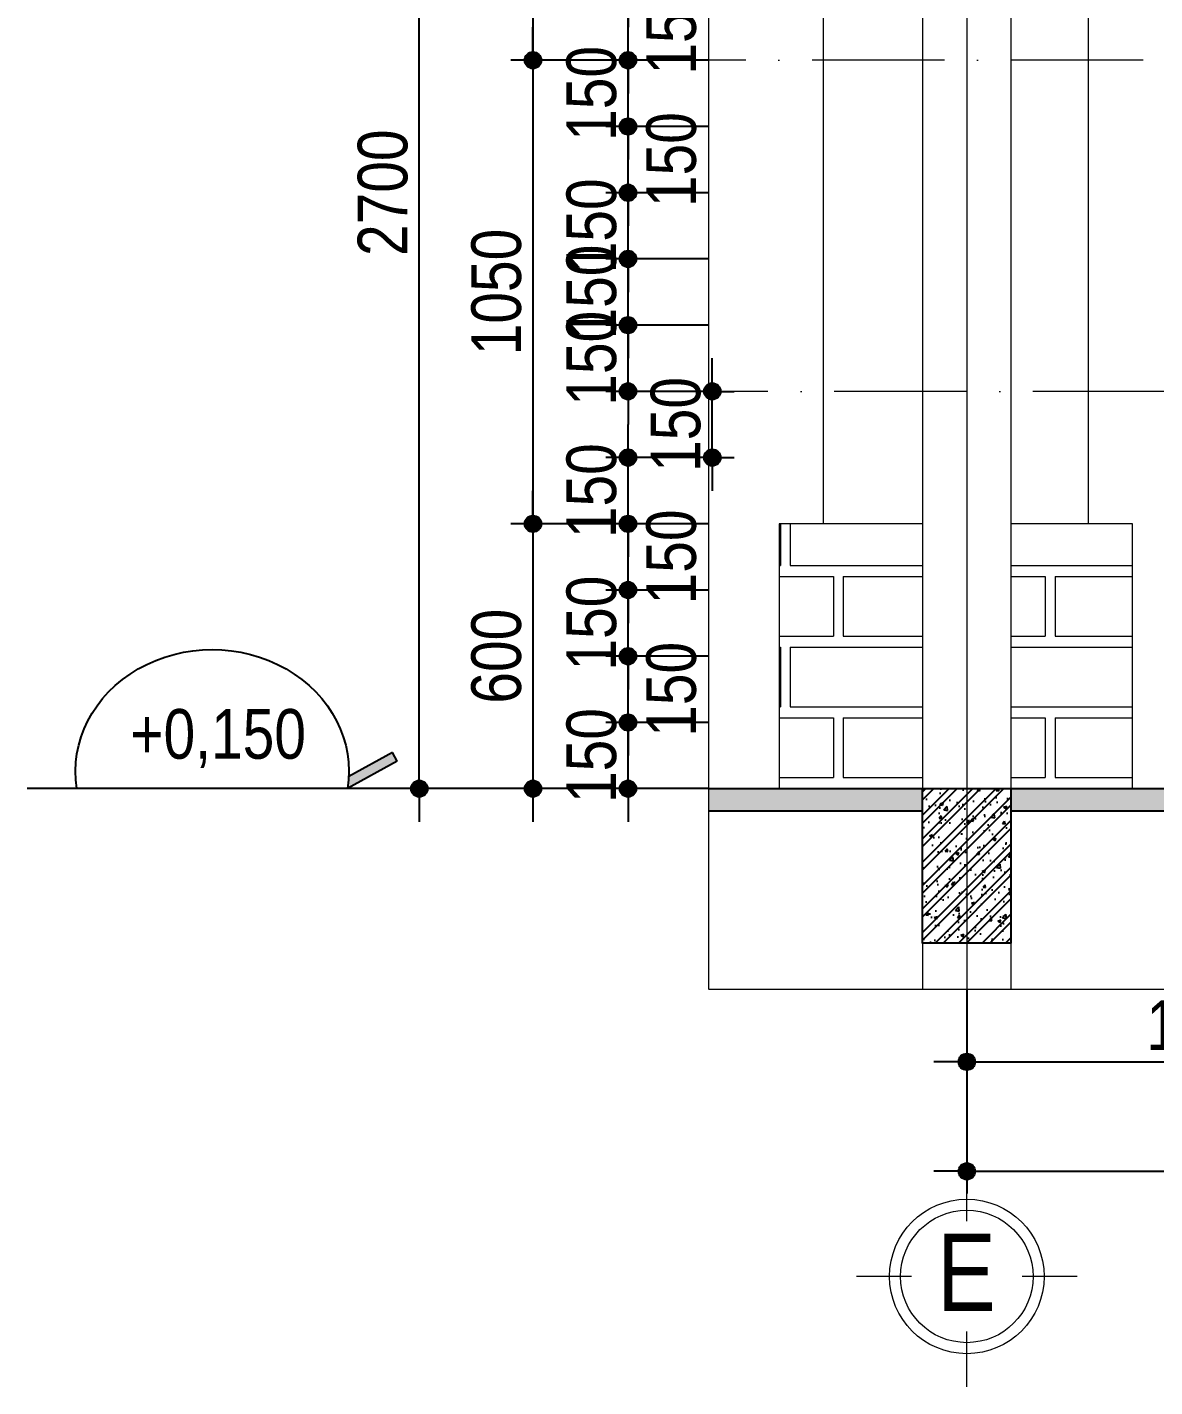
# Model space of a CAD drawing. Extents: x -79995 to 347433, y -157641 to 104789.
# Drawn here: x 16933 to 22040, y -137434 to -131274 of the extents above; entities that cross this region are included whole.
import ezdxf
from ezdxf.enums import TextEntityAlignment as Align

# ---------------------------------------------------------------- set-up
doc = ezdxf.new("R2010")
doc.units = 0
doc.linetypes.add('ACAD_ISO10W100', pattern=[18, 12, -3, 0, -3])
doc.layers.get('DEFPOINTS').update_dxf_attribs({"linetype": 'CONTINUOUS'})
for name, color, linetype in [('DIM', 1, 'CONTINUOUS'), ('HACTH', 8, 'CONTINUOUS'), ('TAGS', 60, 'CONTINUOUS'), ('TUONG', 131, 'CONTINUOUS')]:
    doc.layers.add(name, color=color, linetype=linetype)
for name, color, linetype, lineweight in [('HACHT', 8, 'CONTINUOUS', 5), ('NET-THAY', 2, 'CONTINUOUS', 13), ('TEN TRUC', 3, 'CONTINUOUS', 18), ('TRUC', 24, 'CONTINUOUS', 0)]:
    doc.layers.add(name, color=color, linetype=linetype, lineweight=lineweight)
doc.styles.add('HEL-CONDENSE', font='')
doc.styles.add('VNI-HELVE-CONDENSEN', font='')
doc.styles.get('HEL-CONDENSE').set_extended_font_data('VNI-Helve-Condense')
doc.styles.get('VNI-HELVE-CONDENSEN').set_extended_font_data('VNI-Helve-Condense')
doc.dimstyles.new('D 50', dxfattribs={"dimtxt": 225, "dimasz": 1.5, "dimexe": 100, "dimexo": 0, "dimgap": 50, "dimtad": 1, "dimdec": 0, "dimlfac": 0.5, "dimzin": 13, "dimdsep": 46, "dimtxsty": 'HEL-CONDENSE', "dimblk": 'D50', "dimcen": 0, "dimclrd": 1, "dimclre": 1, "dimclrt": 7, "dimazin": 0, "dimtfac": 1, "dimtdec": 0, "dimtmove": 0, "dimatfit": 3, "dimldrblk": 'D50', "dimfxl": 1, "dimtolj": 1, "dimtzin": 13, "dimarcsym": 0})

# ---------------------------------------------------------------- blocks, each defined once
blk = doc.blocks.new('A$C206177D3')
at = {"layer": 'TEN TRUC', "ltscale": 1000}
for p, q in [((-36.6, 240.1), (-36.6, 490.1)), ((-286.6, -9.9), (-536.6, -9.9)), ((463.4, -9.9), (213.4, -9.9)), ((-36.6, -509.9), (-36.6, -259.9))]:
    blk.add_line(p, q, dxfattribs=at)
blk.add_circle((-36.6, -9.9), 350, dxfattribs=at)
at = {"layer": 'TEN TRUC', "color": 254, "ltscale": 1000}
blk.add_circle((-36.6, -9.9), 300, dxfattribs=at)
blk = doc.blocks.new('D50')
at = {"layer": 'DIM'}
blk.add_hatch(color=256, dxfattribs=at).paths.add_polyline_path([(25, 0, 1), (-25, 0, 1)])
blk.add_line((25, 0), (100, 0), dxfattribs=at)
blk.add_circle((0, 0), 25, dxfattribs=at)
blk = doc.blocks.new('*D1530')
at = {"layer": 'DEFPOINTS', "color": 0, "transparency": 16777216}
for p in [(19653.9, -134423.6), (20018.3, -134423.6), (20018.3, -134723.6)]:
    blk.add_point(p, dxfattribs=at)
at = {"layer": 'DIM', "color": 1, "lineweight": -2, "transparency": 16777216}
for p, q in [((20018.3, -134423.6), (19553.9, -134423.6)), ((19653.9, -134722.1), (19653.9, -134425.1)), ((20018.3, -134723.6), (19553.9, -134723.6))]:
    blk.add_line(p, q, dxfattribs=at)
at = {"layer": 'DIM', "color": 1, "lineweight": -2, "transparency": 16777216, "xscale": 1.5, "yscale": 1.5, "zscale": 1.5}
for p, rotation in [((19653.9, -134423.6), 90), ((19653.9, -134723.6), 270)]:
    blk.add_blockref('D50', p, dxfattribs=dict(at, rotation=rotation))
at = {"layer": 'DIM', "color": 7, "transparency": 16777216, "insert": (19489, -134573.6), "char_height": 225, "attachment_point": 5, "rotation": 90, "style": 'HEL-CONDENSE'}
blk.add_mtext('\\A1;150', dxfattribs=at)
blk = doc.blocks.new('*D1531')
at = {"layer": 'DEFPOINTS', "color": 0, "transparency": 16777216}
for p in [(19653.9, -134123.6), (20018.3, -134123.6), (20018.3, -134423.6)]:
    blk.add_point(p, dxfattribs=at)
at = {"layer": 'DIM', "color": 1, "lineweight": -2, "transparency": 16777216}
for p, q in [((20018.3, -134123.6), (19553.9, -134123.6)), ((19653.9, -134422.1), (19653.9, -134125.1)), ((20018.3, -134423.6), (19553.9, -134423.6))]:
    blk.add_line(p, q, dxfattribs=at)
at = {"layer": 'DIM', "color": 1, "lineweight": -2, "transparency": 16777216, "xscale": 1.5, "yscale": 1.5, "zscale": 1.5}
for p, rotation in [((19653.9, -134123.6), 90), ((19653.9, -134423.6), 270)]:
    blk.add_blockref('D50', p, dxfattribs=dict(at, rotation=rotation))
at = {"layer": 'DIM', "color": 7, "transparency": 16777216, "insert": (19850.3, -134273.6), "char_height": 225, "attachment_point": 5, "rotation": 90, "style": 'HEL-CONDENSE'}
blk.add_mtext('\\A1;150', dxfattribs=at)
blk = doc.blocks.new('*D1532')
at = {"layer": 'DEFPOINTS', "color": 0, "transparency": 16777216}
for p in [(19653.9, -133823.6), (20018.3, -133823.6), (20018.3, -134123.6)]:
    blk.add_point(p, dxfattribs=at)
at = {"layer": 'DIM', "color": 1, "lineweight": -2, "transparency": 16777216}
for p, q in [((20018.3, -133823.6), (19553.9, -133823.6)), ((19653.9, -134122.1), (19653.9, -133825.1)), ((20018.3, -134123.6), (19553.9, -134123.6))]:
    blk.add_line(p, q, dxfattribs=at)
at = {"layer": 'DIM', "color": 1, "lineweight": -2, "transparency": 16777216, "xscale": 1.5, "yscale": 1.5, "zscale": 1.5}
for p, rotation in [((19653.9, -133823.6), 90), ((19653.9, -134123.6), 270)]:
    blk.add_blockref('D50', p, dxfattribs=dict(at, rotation=rotation))
at = {"layer": 'DIM', "color": 7, "transparency": 16777216, "insert": (19489, -133973.6), "char_height": 225, "attachment_point": 5, "rotation": 90, "style": 'HEL-CONDENSE'}
blk.add_mtext('\\A1;150', dxfattribs=at)
blk = doc.blocks.new('*D1533')
at = {"layer": 'DEFPOINTS', "color": 0, "transparency": 16777216}
for p in [(19653.9, -133523.6), (20018.3, -133523.6), (20018.3, -133823.6)]:
    blk.add_point(p, dxfattribs=at)
at = {"layer": 'DIM', "color": 1, "lineweight": -2, "transparency": 16777216}
for p, q in [((20018.3, -133523.6), (19553.9, -133523.6)), ((19653.9, -133822.1), (19653.9, -133525.1)), ((20018.3, -133823.6), (19553.9, -133823.6))]:
    blk.add_line(p, q, dxfattribs=at)
at = {"layer": 'DIM', "color": 1, "lineweight": -2, "transparency": 16777216, "xscale": 1.5, "yscale": 1.5, "zscale": 1.5}
for p, rotation in [((19653.9, -133523.6), 90), ((19653.9, -133823.6), 270)]:
    blk.add_blockref('D50', p, dxfattribs=dict(at, rotation=rotation))
at = {"layer": 'DIM', "color": 7, "transparency": 16777216, "insert": (19850.3, -133673.6), "char_height": 225, "attachment_point": 5, "rotation": 90, "style": 'HEL-CONDENSE'}
blk.add_mtext('\\A1;150', dxfattribs=at)
blk = doc.blocks.new('*D1534')
at = {"layer": 'DEFPOINTS', "color": 0, "transparency": 16777216}
for p in [(19653.9, -133223.6), (20018.3, -133223.6), (20018.3, -133523.6)]:
    blk.add_point(p, dxfattribs=at)
at = {"layer": 'DIM', "color": 1, "lineweight": -2, "transparency": 16777216}
for p, q in [((20018.3, -133223.6), (19553.9, -133223.6)), ((19653.9, -133522.1), (19653.9, -133225.1)), ((20018.3, -133523.6), (19553.9, -133523.6))]:
    blk.add_line(p, q, dxfattribs=at)
at = {"layer": 'DIM', "color": 1, "lineweight": -2, "transparency": 16777216, "xscale": 1.5, "yscale": 1.5, "zscale": 1.5}
for p, rotation in [((19653.9, -133223.6), 90), ((19653.9, -133523.6), 270)]:
    blk.add_blockref('D50', p, dxfattribs=dict(at, rotation=rotation))
at = {"layer": 'DIM', "color": 7, "transparency": 16777216, "insert": (19489, -133373.6), "char_height": 225, "attachment_point": 5, "rotation": 90, "style": 'HEL-CONDENSE'}
blk.add_mtext('\\A1;150', dxfattribs=at)
blk = doc.blocks.new('*D1535')
at = {"layer": 'DEFPOINTS', "color": 0, "transparency": 16777216}
for p in [(19653.9, -132023.6), (20018.3, -132023.6), (20018.3, -132323.6)]:
    blk.add_point(p, dxfattribs=at)
at = {"layer": 'DIM', "color": 1, "lineweight": -2, "transparency": 16777216}
for p, q in [((20018.3, -132023.6), (19553.9, -132023.6)), ((19653.9, -132322.1), (19653.9, -132025.1)), ((20018.3, -132323.6), (19553.9, -132323.6))]:
    blk.add_line(p, q, dxfattribs=at)
at = {"layer": 'DIM', "color": 1, "lineweight": -2, "transparency": 16777216, "xscale": 1.5, "yscale": 1.5, "zscale": 1.5}
for p, rotation in [((19653.9, -132023.6), 90), ((19653.9, -132323.6), 270)]:
    blk.add_blockref('D50', p, dxfattribs=dict(at, rotation=rotation))
at = {"layer": 'DIM', "color": 7, "transparency": 16777216, "insert": (19489, -132173.6), "char_height": 225, "attachment_point": 5, "rotation": 90, "style": 'HEL-CONDENSE'}
blk.add_mtext('\\A1;150', dxfattribs=at)
blk = doc.blocks.new('*D1536')
at = {"layer": 'DEFPOINTS', "color": 0, "transparency": 16777216}
for p in [(19653.9, -131723.6), (20018.3, -131723.6), (20018.3, -132023.6)]:
    blk.add_point(p, dxfattribs=at)
at = {"layer": 'DIM', "color": 1, "lineweight": -2, "transparency": 16777216}
for p, q in [((20018.3, -131723.6), (19553.9, -131723.6)), ((19653.9, -132022.1), (19653.9, -131725.1)), ((20018.3, -132023.6), (19553.9, -132023.6))]:
    blk.add_line(p, q, dxfattribs=at)
at = {"layer": 'DIM', "color": 1, "lineweight": -2, "transparency": 16777216, "xscale": 1.5, "yscale": 1.5, "zscale": 1.5}
for p, rotation in [((19653.9, -131723.6), 90), ((19653.9, -132023.6), 270)]:
    blk.add_blockref('D50', p, dxfattribs=dict(at, rotation=rotation))
at = {"layer": 'DIM', "color": 7, "transparency": 16777216, "insert": (19850.3, -131873.6), "char_height": 225, "attachment_point": 5, "rotation": 90, "style": 'HEL-CONDENSE'}
blk.add_mtext('\\A1;150', dxfattribs=at)
blk = doc.blocks.new('*D1537')
at = {"layer": 'DEFPOINTS', "color": 0, "transparency": 16777216}
for p in [(19653.9, -131423.6), (20018.3, -131423.6), (20018.3, -131723.6)]:
    blk.add_point(p, dxfattribs=at)
at = {"layer": 'DIM', "color": 1, "lineweight": -2, "transparency": 16777216}
for p, q in [((20018.3, -131423.6), (19553.9, -131423.6)), ((19653.9, -131722.1), (19653.9, -131425.1)), ((20018.3, -131723.6), (19553.9, -131723.6))]:
    blk.add_line(p, q, dxfattribs=at)
at = {"layer": 'DIM', "color": 1, "lineweight": -2, "transparency": 16777216, "xscale": 1.5, "yscale": 1.5, "zscale": 1.5}
for p, rotation in [((19653.9, -131423.6), 90), ((19653.9, -131723.6), 270)]:
    blk.add_blockref('D50', p, dxfattribs=dict(at, rotation=rotation))
at = {"layer": 'DIM', "color": 7, "transparency": 16777216, "insert": (19489, -131573.6), "char_height": 225, "attachment_point": 5, "rotation": 90, "style": 'HEL-CONDENSE'}
blk.add_mtext('\\A1;150', dxfattribs=at)
blk = doc.blocks.new('*D1538')
at = {"layer": 'DEFPOINTS', "color": 0, "transparency": 16777216}
for p in [(19653.9, -131123.6), (20018.3, -131123.6), (20018.3, -131423.6)]:
    blk.add_point(p, dxfattribs=at)
at = {"layer": 'DIM', "color": 1, "lineweight": -2, "transparency": 16777216}
for p, q in [((20018.3, -131123.6), (19553.9, -131123.6)), ((19653.9, -131422.1), (19653.9, -131125.1)), ((20018.3, -131423.6), (19553.9, -131423.6))]:
    blk.add_line(p, q, dxfattribs=at)
at = {"layer": 'DIM', "color": 1, "lineweight": -2, "transparency": 16777216, "xscale": 1.5, "yscale": 1.5, "zscale": 1.5}
for p, rotation in [((19653.9, -131123.6), 90), ((19653.9, -131423.6), 270)]:
    blk.add_blockref('D50', p, dxfattribs=dict(at, rotation=rotation))
at = {"layer": 'DIM', "color": 7, "transparency": 16777216, "insert": (19850.3, -131273.6), "char_height": 225, "attachment_point": 5, "rotation": 90, "style": 'HEL-CONDENSE'}
blk.add_mtext('\\A1;150', dxfattribs=at)
blk = doc.blocks.new('*D1539')
at = {"layer": 'DEFPOINTS', "color": 0, "transparency": 16777216}
for p in [(19653.9, -130823.6), (20018.3, -130823.6), (20018.3, -131123.6)]:
    blk.add_point(p, dxfattribs=at)
at = {"layer": 'DIM', "color": 1, "lineweight": -2, "transparency": 16777216}
for p, q in [((20018.3, -130823.6), (19553.9, -130823.6)), ((19653.9, -131122.1), (19653.9, -130825.1)), ((20018.3, -131123.6), (19553.9, -131123.6))]:
    blk.add_line(p, q, dxfattribs=at)
at = {"layer": 'DIM', "color": 1, "lineweight": -2, "transparency": 16777216, "xscale": 1.5, "yscale": 1.5, "zscale": 1.5}
for p, rotation in [((19653.9, -130823.6), 90), ((19653.9, -131123.6), 270)]:
    blk.add_blockref('D50', p, dxfattribs=dict(at, rotation=rotation))
at = {"layer": 'DIM', "color": 7, "transparency": 16777216, "insert": (19489, -130973.6), "char_height": 225, "attachment_point": 5, "rotation": 90, "style": 'HEL-CONDENSE'}
blk.add_mtext('\\A1;150', dxfattribs=at)
blk = doc.blocks.new('*D1572')
at = {"layer": 'DEFPOINTS', "color": 0, "transparency": 16777216}
for p in [(19553.9, -129323.6), (19222.9, -131423.6), (19553.9, -131423.6)]:
    blk.add_point(p, dxfattribs=at)
at = {"layer": 'DIM', "color": 1, "lineweight": -2, "transparency": 16777216}
for p, q in [((19553.9, -129323.6), (19122.9, -129323.6)), ((19222.9, -129325.1), (19222.9, -131422.1)), ((19553.9, -131423.6), (19122.9, -131423.6))]:
    blk.add_line(p, q, dxfattribs=at)
at = {"layer": 'DIM', "color": 1, "lineweight": -2, "transparency": 16777216, "xscale": 1.5, "yscale": 1.5, "zscale": 1.5}
for p, rotation in [((19222.9, -129323.6), 90), ((19222.9, -131423.6), 270)]:
    blk.add_blockref('D50', p, dxfattribs=dict(at, rotation=rotation))
at = {"layer": 'DIM', "color": 7, "transparency": 16777216, "insert": (19058, -130373.6), "char_height": 225, "attachment_point": 5, "rotation": 90, "style": 'HEL-CONDENSE'}
blk.add_mtext('\\A1;1050', dxfattribs=at)
blk = doc.blocks.new('*D1573')
at = {"layer": 'DEFPOINTS', "color": 0, "transparency": 16777216}
for p in [(19553.9, -131423.6), (19222.9, -133523.6), (19553.9, -133523.6)]:
    blk.add_point(p, dxfattribs=at)
at = {"layer": 'DIM', "color": 1, "lineweight": -2, "transparency": 16777216}
for p, q in [((19553.9, -131423.6), (19122.9, -131423.6)), ((19222.9, -131425.1), (19222.9, -133522.1)), ((19553.9, -133523.6), (19122.9, -133523.6))]:
    blk.add_line(p, q, dxfattribs=at)
at = {"layer": 'DIM', "color": 1, "lineweight": -2, "transparency": 16777216, "xscale": 1.5, "yscale": 1.5, "zscale": 1.5}
for p, rotation in [((19222.9, -131423.6), 90), ((19222.9, -133523.6), 270)]:
    blk.add_blockref('D50', p, dxfattribs=dict(at, rotation=rotation))
at = {"layer": 'DIM', "color": 7, "transparency": 16777216, "insert": (19058, -132473.6), "char_height": 225, "attachment_point": 5, "rotation": 90, "style": 'HEL-CONDENSE'}
blk.add_mtext('\\A1;1050', dxfattribs=at)
blk = doc.blocks.new('*D1574')
at = {"layer": 'DEFPOINTS', "color": 0, "transparency": 16777216}
for p in [(19553.9, -133523.6), (19222.9, -134723.6), (19553.9, -134723.6)]:
    blk.add_point(p, dxfattribs=at)
at = {"layer": 'DIM', "color": 1, "lineweight": -2, "transparency": 16777216}
for p, q in [((19553.9, -133523.6), (19122.9, -133523.6)), ((19222.9, -133525.1), (19222.9, -134722.1)), ((19553.9, -134723.6), (19122.9, -134723.6))]:
    blk.add_line(p, q, dxfattribs=at)
at = {"layer": 'DIM', "color": 1, "lineweight": -2, "transparency": 16777216, "xscale": 1.5, "yscale": 1.5, "zscale": 1.5}
for p, rotation in [((19222.9, -133523.6), 90), ((19222.9, -134723.6), 270)]:
    blk.add_blockref('D50', p, dxfattribs=dict(at, rotation=rotation))
at = {"layer": 'DIM', "color": 7, "transparency": 16777216, "insert": (19058, -134123.6), "char_height": 225, "attachment_point": 5, "rotation": 90, "style": 'HEL-CONDENSE'}
blk.add_mtext('\\A1;600', dxfattribs=at)
blk = doc.blocks.new('*D1577')
at = {"layer": 'DEFPOINTS', "color": 0, "transparency": 16777216}
for p in [(18708.4, -129323.6), (19122.9, -129323.6), (19122.9, -134723.6)]:
    blk.add_point(p, dxfattribs=at)
at = {"layer": 'DIM', "color": 1, "lineweight": -2, "transparency": 16777216}
for p, q in [((19122.9, -129323.6), (18608.4, -129323.6)), ((18708.4, -134722.1), (18708.4, -129325.1)), ((19122.9, -134723.6), (18608.4, -134723.6))]:
    blk.add_line(p, q, dxfattribs=at)
at = {"layer": 'DIM', "color": 1, "lineweight": -2, "transparency": 16777216, "xscale": 1.5, "yscale": 1.5, "zscale": 1.5}
for p, rotation in [((18708.4, -129323.6), 90), ((18708.4, -134723.6), 270)]:
    blk.add_blockref('D50', p, dxfattribs=dict(at, rotation=rotation))
at = {"layer": 'DIM', "color": 7, "transparency": 16777216, "insert": (18543.5, -132023.6), "char_height": 225, "attachment_point": 5, "rotation": 90, "style": 'HEL-CONDENSE'}
blk.add_mtext('\\A1;2700', dxfattribs=at)
blk = doc.blocks.new('CAODO')
at = {"layer": 'TAGS', "linetype": 'Continuous'}
h = blk.add_hatch(color=256, dxfattribs=at)
edge = h.paths.add_edge_path()
edge.add_line((-906.9, 181.5), (-931, 137.7))
edge.add_line((-931, 137.7), (-681, 0))
edge.add_ellipse((0, 87.1), major_axis=(688, 0), ratio=0.890858, start_angle=182.47792, end_angle=188.16658, ccw=False)
edge.add_line((-687.4, 60.6), (-906.9, 181.5))
for p, q in [((-931, 137.7), (-906.9, 181.5)), ((-931, 137.7), (-681, 0)), ((-906.9, 181.5), (-687.4, 60.6)), ((-931, 0), (931, 0))]:
    blk.add_line(p, q, dxfattribs=at)
blk.add_ellipse((0, 87.1), major_axis=(688, 0), ratio=0.890858, start_param=-0.142534, end_param=3.284126, dxfattribs=at)
at = {"layer": 'TAGS', "linetype": 'Continuous', "style": 'VNI-HELVE-CONDENSEN'}
blk.add_attdef('0.000', text='', height=250, dxfattribs=at).set_placement((0.2, 232.3), align=Align.MIDDLE_CENTER)
blk = doc.blocks.new('*D1641')
at = {"layer": 'DEFPOINTS', "color": 0, "transparency": 16777216}
for p in [(23388.2, -135423.6), (21188.2, -135631.4), (23388.2, -135961.3)]:
    blk.add_point(p, dxfattribs=at)
at = {"layer": 'DIM', "color": 1, "lineweight": -2, "transparency": 16777216}
for p, q in [((23388.2, -135423.6), (23388.2, -136061.3)), ((21188.2, -135631.4), (21188.2, -136061.3)), ((21189.7, -135961.3), (23386.7, -135961.3))]:
    blk.add_line(p, q, dxfattribs=at)
at = {"layer": 'DIM', "color": 1, "lineweight": -2, "transparency": 16777216, "xscale": 1.5, "yscale": 1.5, "zscale": 1.5, "rotation": 180}
blk.add_blockref('D50', (21188.2, -135961.3), dxfattribs=at)
at = {"layer": 'DIM', "color": 1, "lineweight": -2, "transparency": 16777216, "xscale": 1.5, "yscale": 1.5, "zscale": 1.5}
blk.add_blockref('D50', (23388.2, -135961.3), dxfattribs=at)
at = {"layer": 'DIM', "color": 7, "transparency": 16777216, "insert": (22288.2, -135796.4), "char_height": 225, "attachment_point": 5, "style": 'HEL-CONDENSE'}
blk.add_mtext('\\A1;1100', dxfattribs=at)
blk = doc.blocks.new('*D1647')
at = {"layer": 'DEFPOINTS', "color": 0, "transparency": 16777216}
for p in [(21188.2, -136061.3), (29188.2, -136061.3), (29188.2, -136457.3)]:
    blk.add_point(p, dxfattribs=at)
at = {"layer": 'DIM', "color": 1, "lineweight": -2, "transparency": 16777216}
for p, q in [((21188.2, -136061.3), (21188.2, -136557.3)), ((29188.2, -136061.3), (29188.2, -136557.3)), ((21189.7, -136457.3), (29186.7, -136457.3))]:
    blk.add_line(p, q, dxfattribs=at)
at = {"layer": 'DIM', "color": 1, "lineweight": -2, "transparency": 16777216, "xscale": 1.5, "yscale": 1.5, "zscale": 1.5, "rotation": 180}
blk.add_blockref('D50', (21188.2, -136457.3), dxfattribs=at)
at = {"layer": 'DIM', "color": 1, "lineweight": -2, "transparency": 16777216, "xscale": 1.5, "yscale": 1.5, "zscale": 1.5}
blk.add_blockref('D50', (29188.2, -136457.3), dxfattribs=at)
at = {"layer": 'DIM', "color": 7, "transparency": 16777216, "insert": (25188.2, -136292.4), "char_height": 225, "attachment_point": 5, "style": 'HEL-CONDENSE'}
blk.add_mtext('\\A1;4000', dxfattribs=at)
blk = doc.blocks.new('*D1691')
at = {"layer": 'DEFPOINTS', "color": 0, "transparency": 16777216}
for p in [(19653.9, -132323.6), (20018.3, -132323.6), (20018.3, -132623.6)]:
    blk.add_point(p, dxfattribs=at)
at = {"layer": 'DIM', "color": 1, "lineweight": -2, "transparency": 16777216}
for p, q in [((20018.3, -132323.6), (19553.9, -132323.6)), ((19653.9, -132622.1), (19653.9, -132325.1)), ((20018.3, -132623.6), (19553.9, -132623.6))]:
    blk.add_line(p, q, dxfattribs=at)
at = {"layer": 'DIM', "color": 1, "lineweight": -2, "transparency": 16777216, "xscale": 1.5, "yscale": 1.5, "zscale": 1.5}
for p, rotation in [((19653.9, -132323.6), 90), ((19653.9, -132623.6), 270)]:
    blk.add_blockref('D50', p, dxfattribs=dict(at, rotation=rotation))
at = {"layer": 'DIM', "color": 7, "transparency": 16777216, "insert": (19489, -132473.6), "char_height": 225, "attachment_point": 5, "rotation": 90, "style": 'HEL-CONDENSE'}
blk.add_mtext('\\A1;150', dxfattribs=at)
blk = doc.blocks.new('*D1692')
at = {"layer": 'DEFPOINTS', "color": 0, "transparency": 16777216}
for p in [(19653.9, -132623.6), (20018.3, -132623.6), (20018.3, -132923.6)]:
    blk.add_point(p, dxfattribs=at)
at = {"layer": 'DIM', "color": 1, "lineweight": -2, "transparency": 16777216}
for p, q in [((20018.3, -132623.6), (19553.9, -132623.6)), ((19653.9, -132922.1), (19653.9, -132625.1)), ((20018.3, -132923.6), (19553.9, -132923.6))]:
    blk.add_line(p, q, dxfattribs=at)
at = {"layer": 'DIM', "color": 1, "lineweight": -2, "transparency": 16777216, "xscale": 1.5, "yscale": 1.5, "zscale": 1.5}
for p, rotation in [((19653.9, -132623.6), 90), ((19653.9, -132923.6), 270)]:
    blk.add_blockref('D50', p, dxfattribs=dict(at, rotation=rotation))
at = {"layer": 'DIM', "color": 7, "transparency": 16777216, "insert": (19489, -132773.6), "char_height": 225, "attachment_point": 5, "rotation": 90, "style": 'HEL-CONDENSE'}
blk.add_mtext('\\A1;150', dxfattribs=at)
blk = doc.blocks.new('*D1693')
at = {"layer": 'DEFPOINTS', "color": 0, "transparency": 16777216}
for p in [(20018.3, -132923.6), (20035.1, -132923.6), (20018.3, -133223.6)]:
    blk.add_point(p, dxfattribs=at)
at = {"layer": 'DIM', "color": 1, "lineweight": -2, "transparency": 16777216}
for p, q in [((20018.3, -132923.6), (20135.1, -132923.6)), ((20035.1, -133222.1), (20035.1, -132925.1)), ((20018.3, -133223.6), (20135.1, -133223.6))]:
    blk.add_line(p, q, dxfattribs=at)
at = {"layer": 'DIM', "color": 1, "lineweight": -2, "transparency": 16777216, "xscale": 1.5, "yscale": 1.5, "zscale": 1.5}
for p, rotation in [((20035.1, -132923.6), 90), ((20035.1, -133223.6), 270)]:
    blk.add_blockref('D50', p, dxfattribs=dict(at, rotation=rotation))
at = {"layer": 'DIM', "color": 7, "transparency": 16777216, "insert": (19870.2, -133073.6), "char_height": 225, "attachment_point": 5, "rotation": 90, "style": 'HEL-CONDENSE'}
blk.add_mtext('\\A1;150', dxfattribs=at)

msp = doc.modelspace()

# ---------------------------------------------------------------- hatches: boundary and pattern name
at = {"layer": 'HACHT'}
h = msp.add_hatch(dxfattribs=at)
h.set_pattern_fill('AR-BRELM', color=256, scale=120, angle=180, style=0)
h.set_pattern_definition([(7e-15, (29988.17, -134723.63), (8e-14, -640.08), [915, -45]), (7e-15, (29988.17, -134993.63), (8e-14, -640.08), [915, -45]), (7e-15, (30228.17, -135043.7), (8e-14, -640.08), [435, -45]), (7e-15, (30228.17, -135313.7), (8e-14, -640.08), [435, -45]), (270, (29988.2, -134723.6), (-960, -2e-13), [270, -370.08]), (270, (29943.2, -134723.6), (-960, -2e-13), [270, -370.08]), (270, (30228.17, -135043.67), (-480, -9e-14), [270, -370.08]), (270, (30183.17, -135043.67), (-480, -9e-14), [270, -370.08])])
h.paths.add_polyline_path([(20988.167, -134723.632), (20988.167, -133523.632), (20338.167, -133523.632), (20338.167, -134723.632)])
h.paths.add_polyline_path([(21388.167, -133523.632), (21388.167, -134723.632), (21938.167, -134723.632), (21938.167, -133523.632)])
at = {"layer": 'HACTH'}
h = msp.add_hatch(dxfattribs=at)
h.set_pattern_fill('AR-CONC', color=256, scale=10, style=0)
h.set_pattern_definition([(50, (-1113859.255, 25268.335), (71.7260183, -6.2752135), [7.5, -82.5]), (355, (-1113859.255, 25268.335), (-13.8751334, 75.2192134), [6, -66]), (100.4514, (-1113853.28, 25267.81), (57.850938, 68.943954), [6.374019, -70.114211]), (46.1842, (-1113859.255, 25288.335), (106.724105, -16.5519014), [11.25, -123.75]), (96.6356, (-1113850.36, 25286.96), (93.466271, 97.411787), [9.561029, -105.1713]), (351.1842, (-1113859.25, 25288.34), (93.466195, 97.41186), [9, -99]), (21, (-1113849.255, 25283.335), (59.6907052, -40.261889), [7.5, -82.5]), (326, (-1113849.255, 25283.335), (24.331533, 72.5150045), [6, -66]), (71.4514, (-1113844.28, 25279.98), (84.022263, 32.2530497), [6.374019, -70.114211]), (37.5, (-1113859.255, 25268.335), (1.21598553, 33.2893854), [0, -65.2, 0, -67, 0, -66.25]), (7.5, (-1113859.255, 25268.335), (26.3069537, 39.4411712), [0, -38.2, 0, -63.7, 0, -25.25]), (327.5, (-1113881.555, 25268.335), (53.3822436, -2.2554872), [0, -25, 0, -78, 0, -103.5]), (317.5, (-1113891.555, 25268.335), (58.318617, 10.0104982), [0, -32.5, 0, -51.8, 0, -73.5])])
h.paths.add_polyline_path([(20988.167, -134723.632), (20018.281, -134723.632), (20018.281, -134823.632), (20988.167, -134823.632)])
h.paths.add_polyline_path([(28988.167, -134723.632), (25035.381, -134723.632), (24835.381, -134823.632), (28988.167, -134823.632)])
h.paths.add_polyline_path([(23388.167, -134823.632), (23388.167, -134723.632), (21388.167, -134723.632), (21388.167, -134823.632)])
h = msp.add_hatch(dxfattribs=at)
h.set_pattern_fill('ANSI32', color=256, scale=200, style=0)
h.set_pattern_definition([(45, (-1113859.255, 25268.335), (-53.0330086, 53.0330086), []), (45, (-1113823.9, 25268.335), (-53.0330086, 53.0330086), [])])
h.paths.add_polyline_path([(21188.167, -134723.632), (20988.167, -134723.632), (20988.167, -135423.632), (21188.167, -135423.632)])
h.paths.add_polyline_path([(21388.167, -134723.632), (21188.167, -134723.632), (21188.167, -135423.632), (21388.167, -135423.632)])
h = msp.add_hatch(dxfattribs=at)
h.set_pattern_fill('AR-CONC', color=256, scale=20, style=0)
h.set_pattern_definition([(50, (-1113859.25, 25268.34), (143.452037, -12.550427), [15, -165]), (355, (-1113859.25, 25268.34), (-27.750267, 150.438427), [12, -132]), (100.4514, (-1113847.3, 25267.29), (115.701876, 137.887908), [12.748038, -140.228422]), (46.1842, (-1113859.25, 25308.34), (213.44821, -33.103803), [22.5, -247.5]), (96.6356, (-1113841.47, 25305.58), (186.93254, 194.823574), [19.122058, -210.3426]), (351.1842, (-1113859.25, 25308.34), (186.93239, 194.82372), [18, -198]), (21, (-1113839.25, 25298.34), (119.38141, -80.523778), [15, -165]), (326, (-1113839.25, 25298.34), (48.663066, 145.030009), [12, -132]), (71.4514, (-1113829.3, 25291.62), (168.044526, 64.5061), [12.748038, -140.228422]), (37.5, (-1113859.255, 25268.335), (2.431971, 66.5787708), [0, -130.4, 0, -134, 0, -132.5]), (7.5, (-1113859.255, 25268.335), (52.6139075, 78.8823424), [0, -76.4, 0, -127.4, 0, -50.5]), (327.5, (-1113903.855, 25268.335), (106.7644872, -4.5109743), [0, -50, 0, -156, 0, -207]), (317.5, (-1113923.855, 25268.335), (116.637234, 20.0209965), [0, -65, 0, -103.6, 0, -147])])
h.paths.add_polyline_path([(21188.167, -134723.632), (20988.167, -134723.632), (20988.167, -135423.632), (21188.167, -135423.632)])
h.paths.add_polyline_path([(21388.167, -134723.632), (21188.167, -134723.632), (21188.167, -135423.632), (21388.167, -135423.632)])

# ---------------------------------------------------------------- linework, layer by layer
at = {"layer": 'NET-THAY'}
for p, q in [((20988.167, -112373.461), (20988.167, -135631.366)), ((21388.167, -129523.632), (21388.167, -134723.632)), ((21738.167, -129523.632), (21738.167, -133523.632)), ((20538.167, -130023.632), (20538.167, -133523.632)), ((20988.167, -130023.632), (20988.167, -134723.632)), ((21388.167, -130023.632), (21388.167, -135631.366))]:
    msp.add_line(p, q, dxfattribs=at)
for points in [[(20988.167, -133523.632), (20338.167, -133523.632), (20338.167, -134723.632)], [(21938.167, -134723.632), (21938.167, -133523.632), (21388.167, -133523.632)]]:
    msp.add_lwpolyline(points, dxfattribs=at)
at = {"layer": 'TRUC', "linetype": 'ACAD_ISO10W100', "ltscale": 50}
for p, q in [((30988.167, -131423.632), (20018.281, -131423.632)), ((24788.167, -132923.632), (20018.281, -132923.632)), ((23588.167, -134723.632), (20018.281, -134723.632))]:
    msp.add_line(p, q, dxfattribs=at)
at = {"layer": 'TRUC', "linetype": 'ACAD_ISO10W100', "ltscale": 0.2}
msp.add_lwpolyline([(30988.167, -112373.461), (20018.281, -112373.461), (20018.281, -135631.366), (30988.167, -135631.366)], close=True, dxfattribs=at)
msp.add_lwpolyline([(21188.167, -112373.461), (21188.167, -135631.366)], dxfattribs=at)
at = {"layer": 'TUONG', "color": 4}
for points in [[(20018.281, -134723.632), (23588.167, -134723.632)], [(20018.281, -134823.632), (20988.167, -134823.632)], [(21388.167, -134823.632), (23388.167, -134823.632)]]:
    msp.add_lwpolyline(points, dxfattribs=at)
msp.add_lwpolyline([(20988.167, -134723.632), (21388.167, -134723.632), (21388.167, -135423.632), (20988.167, -135423.632)], close=True, dxfattribs=at)

# ---------------------------------------------------------------- block references
at = {"layer": 'TAGS', "linetype": 'Continuous'}
ref = msp.add_blockref('CAODO', (17770.481, -134723.632), dxfattribs=dict(at, xscale=-0.9000000001396984, yscale=0.9000000001396984, zscale=0.9))
ref.add_attrib('0.000', '+0,150', dxfattribs={"color": 7, "linetype": 'Continuous', "height": 225, "style": 'VNI-HELVE-CONDENSEN'}).set_placement((17797.314, -134475.534), align=Align.MIDDLE_CENTER)
at = {"layer": 'TAGS', "ltscale": 1000}
ref = msp.add_blockref('A$C206177D3', (21224.789, -136923.783), dxfattribs=at)
ref.add_attrib('A', 'E', dxfattribs={"color": 7, "ltscale": 1000, "height": 350, "style": 'VNI-HELVE-CONDENSEN'}).set_placement((21186.484, -137089.422), align=Align.CENTER)

# ---------------------------------------------------------------- dimensions: what is measured, and where the dimension line sits
at = {"layer": 'DIM'}
for base, p1, p2, picture, middle in [((18708.424, -129323.632), (19122.854, -134723.632), (19122.854, -129323.632), '*D1577', (18543.524, -132023.632)), ((19222.854, -131423.632), (19553.864, -129323.632), (19553.864, -131423.632), '*D1572', (19057.954, -130373.632)), ((19222.854, -133523.632), (19553.864, -131423.632), (19553.864, -133523.632), '*D1573', (19057.954, -132473.632)), ((19222.854, -134723.632), (19553.864, -133523.632), (19553.864, -134723.632), '*D1574', (19057.954, -134123.632))]:
    dim = msp.add_linear_dim(base=base, p1=p1, p2=p2, angle=90, dimstyle='D 50', dxfattribs=at)
    dim.commit()
    dim.dimension.update_dxf_attribs({"geometry": picture, "text_midpoint": middle})
for base, p1, p2, picture, middle in [((19653.864, -130823.632), (20018.281, -131123.632), (20018.281, -130823.632), '*D1539', (19653.864, -130973.632)), ((19653.864, -131423.632), (20018.281, -131723.632), (20018.281, -131423.632), '*D1537', (19653.864, -131573.632)), ((19653.864, -132023.632), (20018.281, -132323.632), (20018.281, -132023.632), '*D1535', (19653.864, -132173.632)), ((19653.864, -132323.632), (20018.281, -132623.632), (20018.281, -132323.632), '*D1691', (19653.864, -132473.632)), ((19653.864, -132623.632), (20018.281, -132923.632), (20018.281, -132623.632), '*D1692', (19653.864, -132773.632)), ((20035.095, -132923.632), (20018.281, -133223.632), (20018.281, -132923.632), '*D1693', (20035.095, -133073.632)), ((19653.864, -133223.632), (20018.281, -133523.632), (20018.281, -133223.632), '*D1534', (19653.864, -133373.632)), ((19653.864, -133823.632), (20018.281, -134123.632), (20018.281, -133823.632), '*D1532', (19653.864, -133973.632)), ((19653.864, -134423.632), (20018.281, -134723.632), (20018.281, -134423.632), '*D1530', (19653.864, -134573.632))]:
    dim = msp.add_linear_dim(base=base, p1=p1, p2=p2, angle=90, dimstyle='D 50', dxfattribs=at)
    dim.commit()
    dim.dimension.update_dxf_attribs({"geometry": picture, "text_midpoint": middle, "dimtype": 160})
for base, p1, p2, picture, middle in [((19653.864, -131123.632), (20018.281, -131423.632), (20018.281, -131123.632), '*D1538', (19850.255, -131273.632)), ((19653.864, -131723.632), (20018.281, -132023.632), (20018.281, -131723.632), '*D1536', (19850.255, -131873.632)), ((19653.864, -133523.632), (20018.281, -133823.632), (20018.281, -133523.632), '*D1533', (19850.255, -133673.632)), ((19653.864, -134123.632), (20018.281, -134423.632), (20018.281, -134123.632), '*D1531', (19850.255, -134273.632))]:
    dim = msp.add_linear_dim(base=base, p1=p1, p2=p2, angle=90, dimstyle='D 50', override={"dimtmove": 2}, dxfattribs=at)
    dim.commit()
    dim.dimension.update_dxf_attribs({"geometry": picture, "text_midpoint": middle, "dimtype": 160})
for base, p1, p2, picture, middle in [((23388.167, -135961.282), (21188.167, -135631.366), (23388.167, -135423.632), '*D1641', (22288.167, -135796.382)), ((29188.167, -136457.29), (21188.167, -136061.282), (29188.167, -136061.282), '*D1647', (25188.167, -136292.39))]:
    dim = msp.add_linear_dim(base=base, p1=p1, p2=p2, dimstyle='D 50', dxfattribs=at)
    dim.commit()
    dim.dimension.update_dxf_attribs({"geometry": picture, "text_midpoint": middle})

doc.saveas('drawing.dxf')
